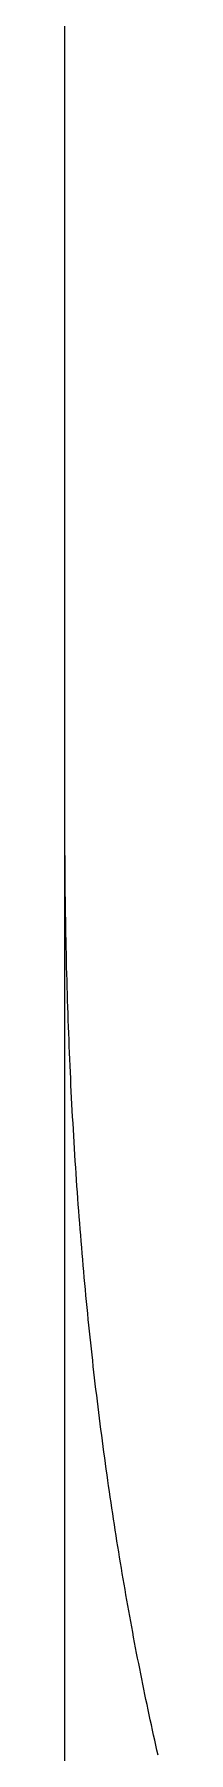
# Model space of a CAD drawing. Extents: x -14 to 315, y -179 to 16.
# Drawn here: x -14.25 to -13.37, y -162.24 to -146 of the extents above; entities that cross this region are included whole.
import ezdxf

# ---------------------------------------------------------------- set-up
doc = ezdxf.new("R2010")
doc.units = 0
doc.layers.add('BLACK', color=7, linetype='CONTINUOUS')

msp = doc.modelspace()

# ---------------------------------------------------------------- linework, layer by layer
at = {"layer": 'BLACK', "linetype": 'CONTINUOUS'}
for p, q in [((-14.25, -166.5), (-14.25, -125.5)), ((-14.25, -153.5), (-14.25, -138.5)), ((-14.249993, -153.526864), (-14.25, -153.5)), ((-14.249921, -153.592553), (-14.249993, -153.526864)), ((-14.249769, -153.658101), (-14.249921, -153.592553)), ((-14.249537, -153.723511), (-14.249769, -153.658101)), ((-14.249226, -153.788781), (-14.249537, -153.723511)), ((-14.248835, -153.853912), (-14.249226, -153.788781)), ((-14.248366, -153.918904), (-14.248835, -153.853912)), ((-14.247818, -153.983759), (-14.248366, -153.918904)), ((-14.247191, -154.048475), (-14.247818, -153.983759)), ((-14.246485, -154.113054), (-14.247191, -154.048475)), ((-14.245702, -154.177495), (-14.246485, -154.113054)), ((-14.24484, -154.2418), (-14.245702, -154.177495)), ((-14.2439, -154.305967), (-14.24484, -154.2418)), ((-14.242882, -154.369999), (-14.2439, -154.305967)), ((-14.241786, -154.433894), (-14.242882, -154.369999)), ((-14.240613, -154.497653), (-14.241786, -154.433894)), ((-14.239363, -154.561276), (-14.240613, -154.497653)), ((-14.238035, -154.624765), (-14.239363, -154.561276)), ((-14.23663, -154.688118), (-14.238035, -154.624765)), ((-14.235149, -154.751336), (-14.23663, -154.688118)), ((-14.23359, -154.814421), (-14.235149, -154.751336)), ((-14.231955, -154.877371), (-14.23359, -154.814421)), ((-14.230244, -154.940187), (-14.231955, -154.877371)), ((-14.228456, -155.00287), (-14.230244, -154.940187)), ((-14.226593, -155.065419), (-14.228456, -155.00287)), ((-14.224653, -155.127836), (-14.226593, -155.065419)), ((-14.222638, -155.19012), (-14.224653, -155.127836)), ((-14.220547, -155.252271), (-14.222638, -155.19012)), ((-14.21838, -155.314291), (-14.220547, -155.252271)), ((-14.216139, -155.376178), (-14.21838, -155.314291)), ((-14.213822, -155.437934), (-14.216139, -155.376178)), ((-14.21143, -155.499559), (-14.213822, -155.437934)), ((-14.208963, -155.561053), (-14.21143, -155.499559)), ((-14.206422, -155.622417), (-14.208963, -155.561053)), ((-14.203806, -155.683649), (-14.206422, -155.622417)), ((-14.201115, -155.744752), (-14.203806, -155.683649)), ((-14.198351, -155.805725), (-14.201115, -155.744752)), ((-14.195512, -155.866569), (-14.198351, -155.805725)), ((-14.1926, -155.927283), (-14.195512, -155.866569)), ((-14.189613, -155.987869), (-14.1926, -155.927283)), ((-14.186553, -156.048325), (-14.189613, -155.987869)), ((-14.18342, -156.108653), (-14.186553, -156.048325)), ((-14.180213, -156.168854), (-14.18342, -156.108653)), ((-14.176934, -156.228926), (-14.180213, -156.168854)), ((-14.173581, -156.288871), (-14.176934, -156.228926)), ((-14.170155, -156.348688), (-14.173581, -156.288871)), ((-14.166657, -156.408378), (-14.170155, -156.348688)), ((-14.163086, -156.467942), (-14.166657, -156.408378)), ((-14.159442, -156.527379), (-14.163086, -156.467942)), ((-14.155727, -156.586691), (-14.159442, -156.527379)), ((-14.151939, -156.645876), (-14.155727, -156.586691)), ((-14.148079, -156.704935), (-14.151939, -156.645876)), ((-14.144147, -156.763869), (-14.148079, -156.704935)), ((-14.140144, -156.822679), (-14.144147, -156.763869)), ((-14.136069, -156.881363), (-14.140144, -156.822679)), ((-14.131923, -156.939923), (-14.136069, -156.881363)), ((-14.127705, -156.998358), (-14.131923, -156.939923)), ((-14.123416, -157.05667), (-14.127705, -156.998358)), ((-14.119057, -157.114857), (-14.123416, -157.05667)), ((-14.114626, -157.172922), (-14.119057, -157.114857)), ((-14.110125, -157.230863), (-14.114626, -157.172922)), ((-14.105553, -157.288681), (-14.110125, -157.230863)), ((-14.100911, -157.346377), (-14.105553, -157.288681)), ((-14.096199, -157.40395), (-14.100911, -157.346377)), ((-14.091416, -157.461401), (-14.096199, -157.40395)), ((-14.086564, -157.51873), (-14.091416, -157.461401)), ((-14.081641, -157.575938), (-14.086564, -157.51873)), ((-14.076649, -157.633025), (-14.081641, -157.575938)), ((-14.071587, -157.68999), (-14.076649, -157.633025)), ((-14.066456, -157.746834), (-14.071587, -157.68999)), ((-14.061256, -157.803558), (-14.066456, -157.746834)), ((-14.055986, -157.860162), (-14.061256, -157.803558)), ((-14.050647, -157.916646), (-14.055986, -157.860162)), ((-14.04524, -157.97301), (-14.050647, -157.916646)), ((-14.039763, -158.029255), (-14.04524, -157.97301)), ((-14.034218, -158.08538), (-14.039763, -158.029255)), ((-14.028605, -158.141387), (-14.034218, -158.08538)), ((-14.022923, -158.197274), (-14.028605, -158.141387)), ((-14.017173, -158.253044), (-14.022923, -158.197274)), ((-14.011355, -158.308695), (-14.017173, -158.253044)), ((-14.005468, -158.364228), (-14.011355, -158.308695)), ((-13.999514, -158.419644), (-14.005468, -158.364228)), ((-13.993493, -158.474942), (-13.999514, -158.419644)), ((-13.987403, -158.530123), (-13.993493, -158.474942)), ((-13.981246, -158.585188), (-13.987403, -158.530123)), ((-13.975022, -158.640135), (-13.981246, -158.585188)), ((-13.968731, -158.694967), (-13.975022, -158.640135)), ((-13.962373, -158.749682), (-13.968731, -158.694967)), ((-13.955947, -158.804281), (-13.962373, -158.749682)), ((-13.949455, -158.858765), (-13.955947, -158.804281)), ((-13.942896, -158.913133), (-13.949455, -158.858765)), ((-13.936271, -158.967387), (-13.942896, -158.913133)), ((-13.929579, -159.021525), (-13.936271, -158.967387)), ((-13.922821, -159.075549), (-13.929579, -159.021525)), ((-13.915997, -159.129458), (-13.922821, -159.075549)), ((-13.909106, -159.183254), (-13.915997, -159.129458)), ((-13.90215, -159.236936), (-13.909106, -159.183254)), ((-13.895128, -159.290504), (-13.90215, -159.236936)), ((-13.88804, -159.343958), (-13.895128, -159.290504)), ((-13.880886, -159.3973), (-13.88804, -159.343958)), ((-13.873668, -159.450529), (-13.880886, -159.3973)), ((-13.866383, -159.503645), (-13.873668, -159.450529)), ((-13.859034, -159.556649), (-13.866383, -159.503645)), ((-13.851619, -159.609541), (-13.859034, -159.556649)), ((-13.84414, -159.662321), (-13.851619, -159.609541)), ((-13.836596, -159.714989), (-13.84414, -159.662321)), ((-13.828987, -159.767546), (-13.836596, -159.714989)), ((-13.821313, -159.819992), (-13.828987, -159.767546)), ((-13.813575, -159.872327), (-13.821313, -159.819992)), ((-13.805772, -159.924551), (-13.813575, -159.872327)), ((-13.797905, -159.976665), (-13.805772, -159.924551)), ((-13.789974, -160.028669), (-13.797905, -159.976665)), ((-13.781979, -160.080563), (-13.789974, -160.028669)), ((-13.77392, -160.132348), (-13.781979, -160.080563)), ((-13.765798, -160.184023), (-13.77392, -160.132348)), ((-13.757611, -160.235589), (-13.765798, -160.184023)), ((-13.749361, -160.287045), (-13.757611, -160.235589)), ((-13.741048, -160.338394), (-13.749361, -160.287045)), ((-13.732671, -160.389633), (-13.741048, -160.338394)), ((-13.724231, -160.440765), (-13.732671, -160.389633)), ((-13.715727, -160.491789), (-13.724231, -160.440765)), ((-13.707161, -160.542705), (-13.715727, -160.491789)), ((-13.698532, -160.593513), (-13.707161, -160.542705)), ((-13.68984, -160.644214), (-13.698532, -160.593513)), ((-13.681085, -160.694808), (-13.68984, -160.644214)), ((-13.672268, -160.745296), (-13.681085, -160.694808)), ((-13.663388, -160.795676), (-13.672268, -160.745296)), ((-13.654446, -160.845951), (-13.663388, -160.795676)), ((-13.645442, -160.896119), (-13.654446, -160.845951)), ((-13.636375, -160.946182), (-13.645442, -160.896119)), ((-13.627247, -160.996139), (-13.636375, -160.946182)), ((-13.618056, -161.04599), (-13.627247, -160.996139)), ((-13.608804, -161.095737), (-13.618056, -161.04599)), ((-13.59949, -161.145378), (-13.608804, -161.095737)), ((-13.590114, -161.194915), (-13.59949, -161.145378)), ((-13.580677, -161.244348), (-13.590114, -161.194915)), ((-13.571178, -161.293676), (-13.580677, -161.244348)), ((-13.561618, -161.3429), (-13.571178, -161.293676)), ((-13.551997, -161.392021), (-13.561618, -161.3429)), ((-13.542315, -161.441038), (-13.551997, -161.392021)), ((-13.532571, -161.489952), (-13.542315, -161.441038)), ((-13.522767, -161.538762), (-13.532571, -161.489952)), ((-13.512902, -161.58747), (-13.522767, -161.538762)), ((-13.502976, -161.636075), (-13.512902, -161.58747)), ((-13.49299, -161.684578), (-13.502976, -161.636075)), ((-13.482943, -161.732979), (-13.49299, -161.684578)), ((-13.472835, -161.781277), (-13.482943, -161.732979)), ((-13.462668, -161.829474), (-13.472835, -161.781277)), ((-13.45244, -161.87757), (-13.462668, -161.829474)), ((-13.442152, -161.925564), (-13.45244, -161.87757)), ((-13.431804, -161.973458), (-13.442152, -161.925564)), ((-13.421396, -162.02125), (-13.431804, -161.973458)), ((-13.410928, -162.068942), (-13.421396, -162.02125)), ((-13.4004, -162.116533), (-13.410928, -162.068942)), ((-13.389813, -162.164025), (-13.4004, -162.116533)), ((-13.379166, -162.211416), (-13.389813, -162.164025)), ((-13.368459, -162.258708), (-13.379166, -162.211416))]:
    msp.add_line(p, q, dxfattribs=at)

doc.saveas('drawing.dxf')
